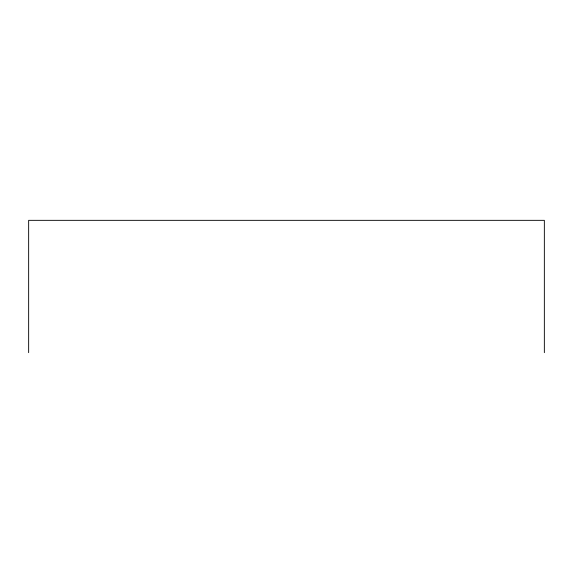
<?xml version="1.0" encoding="UTF-8"?>
<svg xmlns="http://www.w3.org/2000/svg" width="573" height="573" viewBox="0 0 573 573"><rect width="100%" height="100%" fill="white"/><g stroke="black" fill="none" stroke-linecap="round" stroke-linejoin="round"><path stroke-width="0.86" d="M544.35 352.66L544.35 220.34L28.65 220.34L28.65 352.66"/></g></svg>
